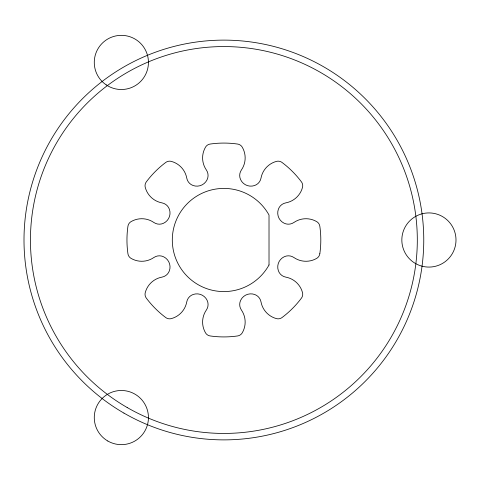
<?xml version="1.0" encoding="UTF-8"?>
<svg xmlns="http://www.w3.org/2000/svg" width="480" height="480" viewBox="0 0 480 480"><rect width="100%" height="100%" fill="white"/><g stroke="black" fill="none" stroke-linecap="round" stroke-linejoin="round"><path stroke-width="0.72" d="M269.016 264.972L269.016 215.028A51.582 51.582 0 0 0 190.968 200.286A51.582 51.582 0 0 0 190.968 279.714A51.582 51.582 0 0 0 269.016 264.972M123.942 413.1A199.878 199.878 0 0 0 423.762 240A199.878 199.878 0 0 0 123.942 66.9A199.878 199.878 0 0 0 123.942 413.1M127.164 407.52A193.434 193.434 0 0 0 417.312 240A193.434 193.434 0 0 0 127.164 72.48A193.434 193.434 0 0 0 127.164 407.52M319.83 253.722A96.924 96.924 0 0 0 319.83 226.278A6.45 6.45 0 0 0 316.692 221.622A21.276 21.276 0 0 0 293.892 222.486A9.672 9.672 0 0 1 284.04 223.158A11.316 11.316 0 0 1 278.418 209.1A9.672 9.672 0 0 1 285.768 202.878A21.276 21.276 0 0 0 302.508 187.368A6.45 6.45 0 0 0 301.428 181.86A96.924 96.924 0 0 0 282.024 162.45A6.45 6.45 0 0 0 276.51 161.376A21.276 21.276 0 0 0 261.006 178.11A9.672 9.672 0 0 1 254.508 185.55A11.316 11.316 0 0 1 240.594 179.586A9.672 9.672 0 0 1 241.392 169.992A21.276 21.276 0 0 0 242.262 147.186A6.45 6.45 0 0 0 237.606 144.054A96.924 96.924 0 0 0 210.156 144.054A6.45 6.45 0 0 0 205.5 147.186A21.276 21.276 0 0 0 206.364 169.986A9.672 9.672 0 0 1 207.036 179.838A11.316 11.316 0 0 1 192.978 185.466A9.672 9.672 0 0 1 186.762 178.116A21.276 21.276 0 0 0 171.246 161.376A6.45 6.45 0 0 0 165.738 162.45A96.924 96.924 0 0 0 146.328 181.86A6.45 6.45 0 0 0 145.254 187.368A21.276 21.276 0 0 0 161.988 202.878A9.672 9.672 0 0 1 169.428 209.37A11.316 11.316 0 0 1 163.47 223.284A9.672 9.672 0 0 1 153.87 222.486A21.276 21.276 0 0 0 131.064 221.622A6.45 6.45 0 0 0 127.932 226.278A96.924 96.924 0 0 0 127.932 253.722A6.45 6.45 0 0 0 131.064 258.378A21.276 21.276 0 0 0 153.864 257.514A9.672 9.672 0 0 1 163.722 256.842A11.316 11.316 0 0 1 169.344 270.9A9.672 9.672 0 0 1 161.994 277.122A21.276 21.276 0 0 0 145.254 292.632A6.45 6.45 0 0 0 146.328 298.14A96.924 96.924 0 0 0 165.738 317.55A6.45 6.45 0 0 0 171.246 318.624A21.276 21.276 0 0 0 186.756 301.89A9.672 9.672 0 0 1 193.248 294.45A11.316 11.316 0 0 1 207.168 300.414A9.672 9.672 0 0 1 206.37 310.008A21.276 21.276 0 0 0 205.5 332.814A6.45 6.45 0 0 0 210.156 335.946A96.924 96.924 0 0 0 237.606 335.946A6.45 6.45 0 0 0 242.262 332.814A21.276 21.276 0 0 0 241.398 310.014A9.672 9.672 0 0 1 240.726 300.162A11.316 11.316 0 0 1 254.784 294.534A9.672 9.672 0 0 1 261 301.884A21.276 21.276 0 0 0 276.51 318.624A6.45 6.45 0 0 0 282.024 317.55A96.924 96.924 0 0 0 301.428 298.14A6.45 6.45 0 0 0 302.508 292.632A21.276 21.276 0 0 0 285.774 277.122A9.672 9.672 0 0 1 278.334 270.63A11.316 11.316 0 0 1 284.292 256.716A9.672 9.672 0 0 1 293.892 257.514A21.276 21.276 0 0 0 316.692 258.378A6.45 6.45 0 0 0 319.83 253.722M107.82 441.024A27.078 27.078 0 0 0 148.44 417.57A27.078 27.078 0 0 0 107.82 394.116A27.078 27.078 0 0 0 107.82 441.024M106.182 84.858A27.078 27.078 0 0 0 148.374 64.362A27.078 27.078 0 0 0 109.53 38.07A27.078 27.078 0 0 0 106.182 84.858M415.38 263.454A27.078 27.078 0 0 0 456 240A27.078 27.078 0 0 0 415.38 216.546A27.078 27.078 0 0 0 415.38 263.454"/></g></svg>
